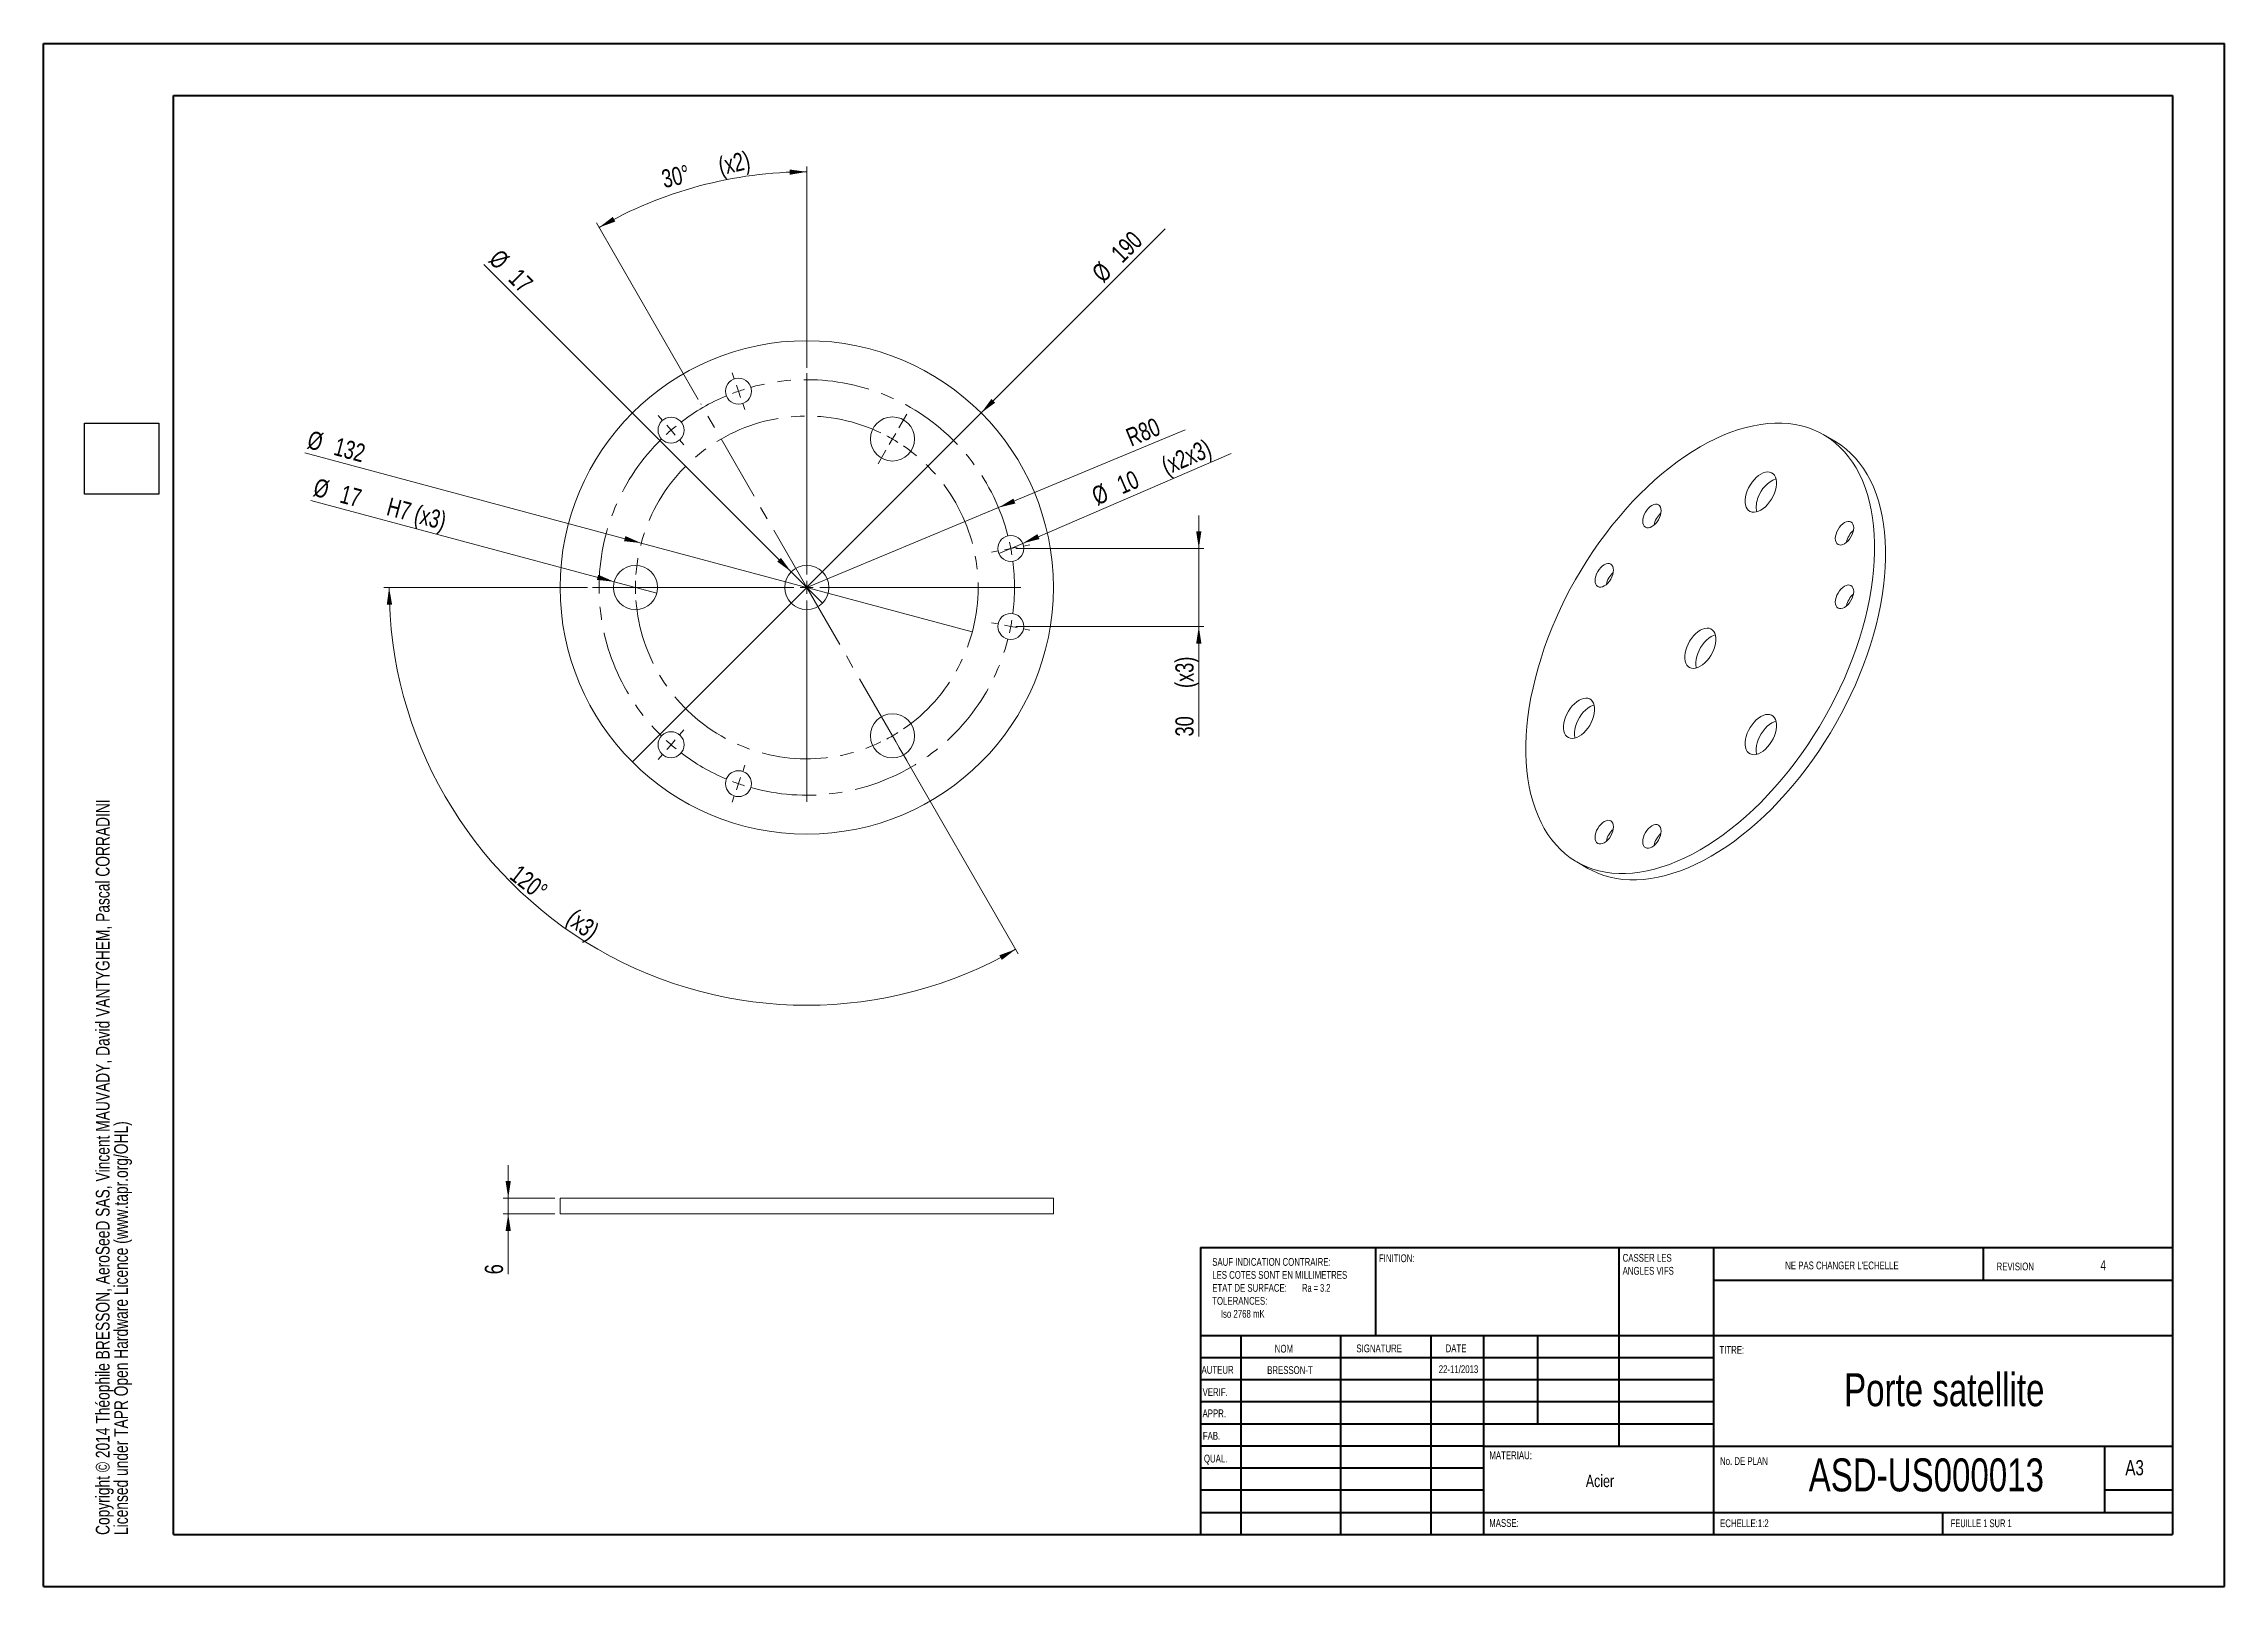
# Model space of a CAD drawing. Header units: millimetres. Extents: x 0 to 420, y 0 to 297.
import ezdxf

# ---------------------------------------------------------------- set-up
doc = ezdxf.new("R2010")
doc.units = ezdxf.units.MM
doc.linetypes.add('CENTERX2', pattern=[20.32, 12.7, -2.54, 2.54, -2.54])
doc.styles.add('SLDTEXTSTYLE0', font='TXT', dxfattribs={"width": 0.75})
doc.styles.add('SLDTEXTSTYLE1', font='TXT', dxfattribs={"width": 0.7})
doc.styles.add('SLDTEXTSTYLE2', font='TXT', dxfattribs={"width": 0.6875})
doc.dimstyles.new('SLDDIMSTYLE0', dxfattribs={"dimtxt": 3.5, "dimasz": 3.302, "dimexe": 0, "dimexo": 0.0625, "dimgap": 0.875, "dimtad": 1, "dimdec": 4, "dimlfac": 2, "dimzin": 12, "dimdsep": 46, "dimtxsty": 'SLDTEXTSTYLE0', "dimsah": 1, "dimcen": 0.09, "dimazin": 3, "dimtfac": 1, "dimtofl": 0, "dimtmove": 0, "dimatfit": 3, "dimfxl": 1, "dimfrac": 2, "dimtolj": 1, "dimtzin": 12, "dimarcsym": 0})
doc.dimstyles.new('SLDDIMSTYLE1', dxfattribs={"dimtxt": 3.5, "dimasz": 3.302, "dimexe": 0, "dimexo": 0.0625, "dimgap": 0.875, "dimtad": 1, "dimlfac": 2, "dimrnd": 1e-09, "dimzin": 12, "dimdsep": 46, "dimtxsty": 'SLDTEXTSTYLE0', "dimsah": 1, "dimcen": 0.09, "dimadec": 0, "dimazin": 3, "dimtfac": 1, "dimtmove": 0, "dimatfit": 0, "dimfxl": 1, "dimfrac": 2, "dimtolj": 1, "dimtzin": 12, "dimarcsym": 0})
doc.dimstyles.new('SLDDIMSTYLE2', dxfattribs={"dimtxt": 3.5, "dimasz": 3.302, "dimexe": 0, "dimexo": 0.0625, "dimgap": 0.875, "dimtad": 1, "dimlfac": 2, "dimrnd": 1e-09, "dimzin": 12, "dimdsep": 46, "dimtxsty": 'SLDTEXTSTYLE0', "dimblk1": 'NONE', "dimsah": 1, "dimcen": 0, "dimadec": 0, "dimazin": 3, "dimtfac": 1, "dimtmove": 0, "dimatfit": 3, "dimldrblk": 'NONE', "dimfxl": 1, "dimfrac": 2, "dimtolj": 1, "dimtzin": 12, "dimarcsym": 0})
doc.dimstyles.new('SLDDIMSTYLE3', dxfattribs={"dimtxt": 3.5, "dimasz": 3.302, "dimexe": 0, "dimexo": 0.0625, "dimgap": 0.875, "dimtad": 1, "dimlfac": 2, "dimrnd": 1e-09, "dimzin": 12, "dimdsep": 46, "dimtxsty": 'SLDTEXTSTYLE0', "dimblk1": 'NONE', "dimsah": 1, "dimcen": 0, "dimadec": 0, "dimazin": 3, "dimtfac": 1, "dimtmove": 0, "dimatfit": 3, "dimldrblk": 'NONE', "dimfxl": 1, "dimfrac": 2, "dimtolj": 1, "dimtzin": 12, "dimarcsym": 0})
doc.dimstyles.new('SLDDIMSTYLE4', dxfattribs={"dimtxt": 3.5, "dimasz": 3.302, "dimexe": 0, "dimexo": 0.0625, "dimgap": 0.875, "dimtad": 1, "dimlfac": 2, "dimrnd": 1e-09, "dimzin": 12, "dimdsep": 46, "dimtxsty": 'SLDTEXTSTYLE0', "dimblk1": 'NONE', "dimsah": 1, "dimcen": 0, "dimadec": 0, "dimazin": 3, "dimtfac": 1, "dimtmove": 0, "dimatfit": 3, "dimldrblk": 'NONE', "dimfxl": 1, "dimfrac": 2, "dimtolj": 1, "dimtzin": 12, "dimarcsym": 0})
doc.dimstyles.new('SLDDIMSTYLE5', dxfattribs={"dimtxt": 3.5, "dimasz": 3.302, "dimexe": 0, "dimexo": 0.0625, "dimgap": 0.875, "dimtad": 1, "dimlfac": 2, "dimrnd": 1e-09, "dimzin": 12, "dimdsep": 46, "dimtxsty": 'SLDTEXTSTYLE0', "dimblk1": 'NONE', "dimsah": 1, "dimcen": 0, "dimadec": 0, "dimazin": 3, "dimtfac": 1, "dimtmove": 0, "dimatfit": 3, "dimldrblk": 'NONE', "dimfxl": 1, "dimfrac": 2, "dimtolj": 1, "dimtzin": 12, "dimarcsym": 0})
doc.dimstyles.new('SLDDIMSTYLE6', dxfattribs={"dimtxt": 3.5, "dimasz": 3.302, "dimexe": 0, "dimexo": 0.0625, "dimgap": 0.875, "dimtad": 1, "dimlfac": 2, "dimrnd": 1e-09, "dimzin": 12, "dimdsep": 46, "dimtxsty": 'SLDTEXTSTYLE0', "dimsah": 1, "dimcen": 0, "dimadec": 0, "dimazin": 3, "dimtfac": 1, "dimtofl": 0, "dimtmove": 0, "dimatfit": 3, "dimfxl": 1, "dimfrac": 2, "dimtolj": 1, "dimtzin": 12, "dimarcsym": 0})
picture_1 = doc.add_image_def('image1.bmp', size_in_pixel=(400, 420))

# ---------------------------------------------------------------- blocks, each defined once
blk = doc.blocks.new('SW_NOTE_0')
at = {"color": 0, "linetype": 'Continuous', "lineweight": 0, "char_height": 2.6458, "attachment_point": 1, "rotation": 90, "style": 'SLDTEXTSTYLE0'}
for s, insert in [('Copyright © 2014 Théophile BRESSON, AeroSeeD SAS, Vincent MAUVADY, David VANTYGHEM, Pascal CORRADINI', (-3.41, 0)), ('Licensed under TAPR Open Hardware Licence (www.tapr.org/OHL)', (0.12, 0))]:
    blk.add_mtext(s, dxfattribs=dict(at, insert=insert))
blk = doc.blocks.new('SW_NOTE_1')
at = {"color": 0, "linetype": 'Continuous', "lineweight": 0, "char_height": 1.5, "attachment_point": 1, "style": 'SLDTEXTSTYLE0'}
for s, insert in [('CASSER LES', (0, 1.93)), ('ANGLES VIFS', (0, -0.57))]:
    blk.add_mtext(s, dxfattribs=dict(at, insert=insert))
blk = doc.blocks.new('SW_NOTE_2')
at = {"color": 0, "linetype": 'Continuous', "lineweight": 0, "char_height": 1.5, "attachment_point": 1}
for s, insert, style in [('SAUF INDICATION CONTRAIRE:', (0, 1.93), 'SLDTEXTSTYLE0'), ('LES COTES SONT EN MILLIMETRES', (0, -0.57), 'SLDTEXTSTYLE0'), ('ETAT DE SURFACE:', (0, -3.07), 'SLDTEXTSTYLE0'), ('Ra = 3.2', (17.33, -3.07), 'SLDTEXTSTYLE2'), ('TOLERANCES:', (0, -5.57), 'SLDTEXTSTYLE0'), ('Iso 2768 mK', (1.66, -8.07), 'SLDTEXTSTYLE0')]:
    blk.add_mtext(s, dxfattribs=dict(at, insert=insert, style=style))
blk = doc.blocks.new('*D4')
at = {"color": 7, "linetype": 'Continuous', "lineweight": 0}
for p, q in [((104.81, 192.52), (65.62, 192.52)), ((164.06, 163.08), (187.78, 121.99))]:
    blk.add_line(p, q, dxfattribs=at)
blk.add_arc((147.06, 192.52), 80.44, 180, 300, dxfattribs=at)
for points in [[(66.62, 192.52), (66.17, 189.21), (67.19, 189.23)], [(187.28, 122.86), (184.14, 121.71), (184.63, 120.82)]]:
    blk.add_solid(points, dxfattribs=at)
at = {"color": 7, "linetype": 'Continuous', "lineweight": 0, "char_height": 3.5, "attachment_point": 1, "rotation": 322.1285, "style": 'SLDTEXTSTYLE0'}
for s, insert in [('120°', (91.75, 139.35, 0.05)), ('(x3)', (102.63, 130.89, 0.05))]:
    blk.add_mtext(s, dxfattribs=dict(at, insert=insert))
blk = doc.blocks.new('*D5')
at = {"color": 7, "linetype": 'Continuous', "lineweight": 0}
for p, q in [((147.06, 234.77), (147.06, 273.54)), ((126.17, 228.71), (106.55, 262.69))]:
    blk.add_line(p, q, dxfattribs=at)
blk.add_arc((147.06, 192.52), 80.02, 90, 120, dxfattribs=at)
for points in [[(147.06, 272.54), (143.75, 272.98), (143.77, 271.97)], [(107.05, 261.82), (110.19, 262.97), (109.7, 263.86)]]:
    blk.add_solid(points, dxfattribs=at)
at = {"color": 7, "linetype": 'Continuous', "lineweight": 0, "char_height": 3.5, "attachment_point": 1, "rotation": 12.8234, "style": 'SLDTEXTSTYLE0'}
for s, insert in [('30°', (118.82, 272.79, 0.05)), ('(x2)', (129.73, 275.27, 0.05))]:
    blk.add_mtext(s, dxfattribs=dict(at, insert=insert))
blk = doc.blocks.new('*D6')
at = {"color": 7, "linetype": 'Continuous', "lineweight": 0}
for p, q in [((222.56, 200.02), (222.56, 206.37)), ((187.35, 200.02), (223.56, 200.02)), ((222.56, 200.02), (222.56, 185.02)), ((187.35, 185.02), (223.56, 185.02)), ((222.56, 185.02), (222.56, 163.83))]:
    blk.add_line(p, q, dxfattribs=at)
for points in [[(222.56, 200.02), (223.06, 203.33), (222.05, 203.33)], [(222.56, 185.02), (222.05, 181.72), (223.06, 181.72)]]:
    blk.add_solid(points, dxfattribs=at)
at = {"color": 7, "linetype": 'Continuous', "lineweight": 0, "char_height": 3.5, "attachment_point": 1, "rotation": 90, "style": 'SLDTEXTSTYLE0'}
for s, insert in [('(x3)', (218.05, 173.16, -1.45)), ('30', (218.05, 163.83, -1.45))]:
    blk.add_mtext(s, dxfattribs=dict(at, insert=insert))
blk = doc.blocks.new('*D8')
at = {"color": 7, "linetype": 'Continuous', "lineweight": 0}
for q in [(228.79, 218.31), (184.05, 199.04)]:
    blk.add_line((188.64, 201.01), q, dxfattribs=at)
blk.add_solid([(188.64, 201.01), (191.88, 201.85), (191.47, 202.79)], dxfattribs=at)
at = {"color": 7, "linetype": 'Continuous', "lineweight": 0, "char_height": 3.5, "attachment_point": 1, "rotation": 23.3134, "style": 'SLDTEXTSTYLE0'}
for s, insert in [('(x2x3)', (214.98, 217.32, -1.45)), ('10', (206.41, 213.63, -1.45)), ('%%c', (201.59, 211.49, -1.45))]:
    blk.add_mtext(s, dxfattribs=dict(at, insert=insert))
blk = doc.blocks.new('_NONE')
blk = doc.blocks.new('*D9')
at = {"color": 7, "linetype": 'Continuous', "lineweight": 0}
for q in [(50.37, 218.43), (178.93, 183.98)]:
    blk.add_line((115.18, 201.07), q, dxfattribs=at)
blk.add_solid([(115.18, 201.07), (112.12, 202.41), (111.86, 201.43)], dxfattribs=at)
at = {"color": 7, "linetype": 'Continuous', "lineweight": 0, "char_height": 3.5, "attachment_point": 1, "rotation": 345, "style": 'SLDTEXTSTYLE0'}
for s, insert in [('%%c', (51.54, 222.79, -1.45)), ('132', (56.65, 221.47, -1.45))]:
    blk.add_mtext(s, dxfattribs=dict(at, insert=insert))
blk = doc.blocks.new('*D10')
at = {"color": 7, "linetype": 'Continuous', "lineweight": 0}
for q in [(51.54, 209.28), (118.16, 191.42)]:
    blk.add_line((109.95, 193.62), q, dxfattribs=at)
blk.add_solid([(109.95, 193.62), (106.89, 194.97), (106.63, 193.99)], dxfattribs=at)
at = {"color": 7, "linetype": 'Continuous', "lineweight": 0, "char_height": 3.5, "attachment_point": 1, "rotation": 345, "style": 'SLDTEXTSTYLE0'}
for s, insert in [('%%c', (52.71, 213.63, -1.45)), ('17', (57.82, 212.31, -1.45)), ('H7 (x3)', (66.83, 209.9, -1.45))]:
    blk.add_mtext(s, dxfattribs=dict(at, insert=insert))
blk = doc.blocks.new('*D11')
at = {"color": 7, "linetype": 'Continuous', "lineweight": 0}
for q in [(84.89, 254.69), (150.06, 189.52)]:
    blk.add_line((144.05, 195.53), q, dxfattribs=at)
blk.add_solid([(144.05, 195.53), (142.08, 198.22), (141.36, 197.51)], dxfattribs=at)
at = {"color": 7, "linetype": 'Continuous', "lineweight": 0, "char_height": 3.5, "attachment_point": 1, "rotation": 315, "style": 'SLDTEXTSTYLE0'}
for s, insert in [('%%c', (88.08, 257.88, -1.45)), ('17', (91.85, 254.19, -1.45))]:
    blk.add_mtext(s, dxfattribs=dict(at, insert=insert))
blk = doc.blocks.new('*D12')
at = {"color": 7, "linetype": 'Continuous', "lineweight": 0}
for q in [(216.07, 261.54), (113.47, 158.94)]:
    blk.add_line((180.64, 226.11), q, dxfattribs=at)
blk.add_solid([(180.64, 226.11), (183.34, 228.09), (182.62, 228.81)], dxfattribs=at)
at = {"color": 7, "linetype": 'Continuous', "lineweight": 0, "char_height": 3.5, "attachment_point": 1, "rotation": 45, "style": 'SLDTEXTSTYLE0'}
for s, insert in [('190', (205.35, 257.27, -1.45)), ('%%c', (201.66, 253.5, -1.45))]:
    blk.add_mtext(s, dxfattribs=dict(at, insert=insert))
blk = doc.blocks.new('*D13')
at = {"color": 7, "linetype": 'Continuous', "lineweight": 0}
for q in [(219.93, 222.84), (147.06, 192.52)]:
    blk.add_line((183.99, 207.89), q, dxfattribs=at)
blk.add_solid([(183.99, 207.89), (187.23, 208.69), (186.84, 209.63)], dxfattribs=at)
at = {"color": 7, "linetype": 'Continuous', "lineweight": 0, "insert": (208.18, 222.84, -1.45), "char_height": 3.5, "attachment_point": 1, "rotation": 22.5887, "style": 'SLDTEXTSTYLE0'}
blk.add_mtext('R80', dxfattribs=at)
blk = doc.blocks.new('SW_CENTERMARKSYMBOL_0')
at = {"color": 0, "linetype": 'Continuous', "lineweight": 0}
for p, q in [((12.17, 9.86), (11.76, 11.04)), ((12.99, 7.5), (12.58, 8.68)), ((26.14, -27.78), (26.14, 10.97)), ((12.99, 7.5), (13.4, 6.32)), ((13.81, 5.14), (14.22, 3.96)), ((-1.63, 1.89), (-2.45, 2.84)), ((0, 0), (-0.82, 0.95)), ((0, 0), (0.82, -0.95)), ((43.89, 0.47), (45.39, 3.07)), ((1.63, -1.89), (2.45, -2.84)), ((41.39, -3.86), (39.89, -6.46)), ((42.64, -1.7), (42.02, -2.78)), ((42.64, -1.7), (43.27, -0.62)), ((62.98, -23.25), (61.75, -23.48)), ((65.43, -22.78), (64.2, -23.01)), ((65.43, -22.78), (66.66, -22.54)), ((67.89, -22.31), (69.11, -22.07)), ((26.14, -30.28), (26.14, -29.03)), ((23.64, -30.28), (-15.11, -30.28)), ((-9.36, -30.28), (-12.36, -30.28)), ((-6.86, -30.28), (-8.11, -30.28)), ((-6.86, -30.28), (-5.61, -30.28)), ((-4.36, -30.28), (-1.36, -30.28)), ((26.14, -30.28), (24.89, -30.28)), ((26.14, -30.28), (26.14, -31.53)), ((26.14, -30.28), (27.39, -30.28)), ((26.14, -32.78), (26.14, -71.53)), ((28.64, -30.28), (67.39, -30.28)), ((62.98, -37.31), (61.75, -37.07)), ((65.43, -37.78), (64.2, -37.54)), ((65.43, -37.78), (66.66, -38.01)), ((67.89, -38.25), (69.11, -38.48)), ((41.39, -56.69), (39.89, -54.09)), ((1.63, -58.66), (2.45, -57.71)), ((42.64, -58.86), (42.02, -57.77)), ((-1.63, -62.45), (-2.45, -63.39)), ((0, -60.55), (-0.82, -61.5)), ((0, -60.55), (0.82, -59.61)), ((42.64, -58.86), (43.27, -59.94)), ((43.89, -61.02), (45.39, -63.62)), ((12.99, -68.05), (13.4, -66.87)), ((13.81, -65.69), (14.22, -64.51)), ((12.17, -70.41), (11.76, -71.59)), ((12.99, -68.05), (12.58, -69.23))]:
    blk.add_line(p, q, dxfattribs=at)
at = {"color": 0, "linetype": 'CENTERX2', "lineweight": 0}
for radius, start, end in [(40, 14.3879, 105.6121), (40, 112.7741, 127.2259), (33, 64.3406, 175.6594), (40, 134.3879, 225.6121), (33, 304.3406, 55.6594), (40, 352.7741, 7.2259), (33, 184.3406, 295.6594), (40, 254.3879, 345.6121), (40, 232.7741, 247.2259)]:
    blk.add_arc((26.14, -30.28), radius, start, end, dxfattribs=at)
at = {"color": 0, "linetype": 'Continuous', "lineweight": 0}
for radius, start, end in [(40, 109.1931, 110.9836), (40, 107.4026, 109.1931), (40, 130.8069, 132.5974), (40, 129.0164, 130.8069), (33, 60, 62.1703), (33, 57.8297, 60), (40, 10.8069, 12.5974), (40, 9.0164, 10.8069), (33, 177.8297, 180), (33, 180, 182.1703), (40, 347.4026, 349.1931), (40, 349.1931, 350.9836), (33, 300, 302.1703), (40, 227.4026, 229.1931), (40, 229.1931, 230.9836), (33, 297.8297, 300), (40, 249.0164, 250.8069), (40, 250.8069, 252.5974)]:
    blk.add_arc((26.14, -30.28), radius, start, end, dxfattribs=at)
blk = doc.blocks.new('*D15')
at = {"color": 7, "linetype": 'Continuous', "lineweight": 0}
for p, q in [((89.56, 74.94), (89.56, 81.29)), ((98.56, 74.94), (88.56, 74.94)), ((98.56, 71.94), (88.56, 71.94)), ((89.56, 74.94), (89.56, 71.94)), ((89.56, 71.94), (89.56, 60.29))]:
    blk.add_line(p, q, dxfattribs=at)
for points in [[(89.56, 74.94), (90.06, 78.24), (89.05, 78.24)], [(89.56, 71.94), (89.05, 68.64), (90.06, 68.64)]]:
    blk.add_solid(points, dxfattribs=at)
at = {"color": 7, "linetype": 'Continuous', "lineweight": 0, "insert": (85.05, 60.29, 0.05), "char_height": 3.5, "attachment_point": 1, "rotation": 90, "style": 'SLDTEXTSTYLE0'}
blk.add_mtext('6', dxfattribs=at)

msp = doc.modelspace()

# ---------------------------------------------------------------- linework, layer by layer
at = {"color": 7, "linetype": 'Continuous', "lineweight": 40}
for p, q in [((0.078844, 0.21478), (0.078844, 297.21478)), ((0.078844, 297.21478), (420.078844, 297.21478)), ((420.078844, 0.21478), (420.078844, 297.21478)), ((25.078844, 10.21478), (25.078844, 287.21478)), ((25.078844, 287.21478), (410.078844, 287.21478)), ((410.078844, 287.21478), (410.078844, 10.21478)), ((222.878844, 65.46478), (410.078844, 65.46478)), ((222.878844, 65.46478), (222.878844, 10.21478)), ((256.678844, 48.46478), (256.678844, 65.46478)), ((303.478844, 65.46478), (303.478844, 27.21478)), ((321.678844, 65.46478), (321.678844, 10.21478)), ((373.678844, 59.08978), (373.678844, 65.46478)), ((410.078844, 59.08978), (321.678844, 59.08978)), ((410.078844, 48.46478), (222.878844, 48.46478)), ((230.678844, 48.46478), (230.678844, 10.21478)), ((249.869796, 48.46478), (249.869796, 10.21478)), ((267.27777, 48.46478), (267.27777, 10.21478)), ((277.478844, 10.21478), (277.478844, 48.46478)), ((287.878844, 31.46478), (287.878844, 48.46478)), ((321.678844, 44.21478), (222.878844, 44.21478)), ((321.678844, 39.96478), (222.878844, 39.96478)), ((321.678844, 35.71478), (222.878844, 35.71478)), ((321.678844, 31.46478), (222.878844, 31.46478)), ((277.478844, 27.21478), (222.878844, 27.21478)), ((277.478844, 27.21478), (410.078844, 27.21478)), ((397.078844, 14.46478), (397.078844, 27.21478)), ((277.478844, 22.964708), (222.878844, 22.964708)), ((277.478844, 18.71478), (222.878844, 18.71478)), ((410.078844, 18.71478), (397.078844, 18.71478)), ((222.878844, 14.46478), (410.078844, 14.46478)), ((365.878844, 10.21478), (365.878844, 14.46478)), ((25.078844, 10.21478), (410.078844, 10.21478)), ((0.078844, 0.21478), (420.078844, 0.21478))]:
    msp.add_line(p, q, dxfattribs=at)
at = {"color": 7, "linetype": 'CENTERX2', "lineweight": 0}
for q in [(126.667463, 227.839967), (163.55687, 163.945639)]:
    msp.add_line((147.05687, 192.524477), q, dxfattribs=at)
at = {"color": 7, "linetype": 'Continuous', "lineweight": 15}
for p, q in [((345.002234, 220.719467), (342.880913, 221.94408)), ((295.384774, 139.669438), (297.506094, 138.444826)), ((99.55687, 74.940657), (99.55687, 71.940657)), ((194.55687, 74.940657), (99.55687, 74.940657)), ((194.55687, 71.940657), (99.55687, 71.940657)), ((194.55687, 71.940657), (194.55687, 74.940657))]:
    msp.add_line(p, q, dxfattribs=at)
at = {"color": 7, "linetype": 'Continuous', "lineweight": 15, "flags": 128}
for points in [[(319.132843, 142.02107), (320.618534, 142.916703), (322.101317, 143.886508), (323.578288, 144.928587), (325.046557, 146.040898), (326.50325, 147.221265), (327.945515, 148.467377), (329.370529, 149.776795), (330.775502, 151.146956), (332.157684, 152.575177), (333.51437, 154.058663), (334.842902, 155.59451), (336.140682, 157.17971), (337.405168, 158.811162), (338.633885, 160.485671), (339.824428, 162.19996), (340.974466, 163.950672), (342.081748, 165.734381), (343.144106, 167.547595), (344.159462, 169.386764), (345.125826, 171.248288), (346.041308, 173.128524), (346.904116, 175.02379), (347.71256, 176.930376), (348.465057, 178.844551), (349.160136, 180.762567), (349.796435, 182.680669), (350.372708, 184.595103), (350.887828, 186.502121), (351.340786, 188.397991), (351.730695, 190.279), (352.056793, 192.141466), (352.31844, 193.981745), (352.515125, 195.796233), (352.646463, 197.581378), (352.712196, 199.333686), (352.712196, 201.049727), (352.646463, 202.726141), (352.515125, 204.359647), (352.31844, 205.947047), (352.056793, 207.485234), (351.730695, 208.971196), (351.340786, 210.402025), (350.887828, 211.77492), (350.372708, 213.087194), (349.796435, 214.336277), (349.160136, 215.519724), (348.465057, 216.635219), (347.71256, 217.680579), (346.904116, 218.653756), (346.041308, 219.552845), (345.125826, 220.376088), (344.159462, 221.121872), (343.144106, 221.788736), (342.081748, 222.375377), (340.974466, 222.880645), (339.824428, 223.303552), (338.633885, 223.643269), (337.405168, 223.899132), (336.140682, 224.070639), (334.842902, 224.157455), (333.51437, 224.159411), (332.157684, 224.076501), (330.775502, 223.908889), (329.370529, 223.656902), (327.945515, 223.321035), (326.50325, 222.901943), (325.046557, 222.400448), (323.578288, 221.817532), (322.101317, 221.154335), (320.618534, 220.412156), (319.132843, 219.592447), (317.647153, 218.696814), (316.16437, 217.727009), (314.687399, 216.684931), (313.21913, 215.572619), (311.762437, 214.392252), (310.320172, 213.14614), (308.895158, 211.836722), (307.490185, 210.466561), (306.108003, 209.03834), (304.751317, 207.554854), (303.422785, 206.019008), (302.125005, 204.433807), (300.860519, 202.802355), (299.631802, 201.127846), (298.441259, 199.413557), (297.291221, 197.662845), (296.183939, 195.879136), (295.121581, 194.065923), (294.106225, 192.226753), (293.139861, 190.365229), (292.224379, 188.484993), (291.361571, 186.589727), (290.553127, 184.683141), (289.80063, 182.768966), (289.105551, 180.85095), (288.469252, 178.932848), (287.892979, 177.018414), (287.377859, 175.111396), (286.924901, 173.215527), (286.534992, 171.334518), (286.208894, 169.472051), (285.947247, 167.631773), (285.750562, 165.817285), (285.619224, 164.03214), (285.553491, 162.279831), (285.553491, 160.563791), (285.619224, 158.887377), (285.750562, 157.253871), (285.947247, 155.66647), (286.208894, 154.128284), (286.534992, 152.642321), (286.924901, 151.211492), (287.377859, 149.838597), (287.892979, 148.526323), (288.469252, 147.27724), (289.105551, 146.093793), (289.80063, 144.978298), (290.553127, 143.932939), (291.361571, 142.959762), (292.224379, 142.060672), (293.139861, 141.237429), (294.106225, 140.491646), (295.121581, 139.824781), (296.183939, 139.23814), (297.291221, 138.732872), (298.441259, 138.309965), (299.631802, 137.970248), (300.860519, 137.714385), (302.125005, 137.542878), (303.422785, 137.456062), (304.751317, 137.454107), (306.108003, 137.537016), (307.490185, 137.704628), (308.895158, 137.956615), (310.320172, 138.292483), (311.762437, 138.711574), (313.21913, 139.213069), (314.687399, 139.795985), (316.16437, 140.459182), (317.647153, 141.201361), (319.132843, 142.02107)], [(321.254164, 140.796458), (322.739855, 141.692091), (324.222637, 142.661896), (325.699608, 143.703974), (327.167878, 144.816286), (328.624571, 145.996653), (330.066836, 147.242765), (331.49185, 148.552183), (332.896823, 149.922344), (334.279005, 151.350565), (335.63569, 152.834051), (336.964223, 154.369897), (338.262002, 155.955098), (339.526488, 157.58655), (340.755205, 159.261059), (341.945748, 160.975348), (343.095786, 162.72606), (344.203068, 164.509769), (345.265427, 166.322983), (346.280782, 168.162152), (347.247146, 170.023676), (348.162629, 171.903912), (349.025436, 173.799178), (349.83388, 175.705764), (350.586378, 177.619939), (351.281456, 179.537955), (351.917755, 181.456057), (352.494028, 183.370491), (353.009148, 185.277509), (353.462106, 187.173378), (353.852015, 189.054387), (354.178113, 190.916854), (354.43976, 192.757133), (354.636445, 194.57162), (354.767783, 196.356766), (354.833516, 198.109074), (354.833516, 199.825114), (354.767783, 201.501529), (354.636445, 203.135035), (354.43976, 204.722435), (354.178113, 206.260621), (353.852015, 207.746584), (353.462106, 209.177413), (353.009148, 210.550308), (352.494028, 211.862582), (351.917755, 213.111665), (351.281456, 214.295112), (350.586378, 215.410607), (349.83388, 216.455967), (349.025436, 217.429144), (348.162629, 218.328233), (347.247146, 219.151476), (346.280782, 219.897259), (345.265427, 220.564124), (345.002234, 220.719467)], [(328.197523, 211.110624), (328.00264, 210.530813), (327.870248, 209.958757), (327.803305, 209.407233), (327.803305, 208.888561), (327.870248, 208.414329), (328.00264, 207.995129), (328.197523, 207.640325), (328.450542, 207.357844), (328.756048, 207.153995), (329.107214, 207.033333), (329.496196, 206.998552), (329.914306, 207.050429), (330.352203, 207.187807), (330.800105, 207.407615), (331.248008, 207.704944), (331.685905, 208.073152), (332.104014, 208.504013), (332.492997, 208.987904), (332.844163, 209.514014), (333.149668, 210.070592), (333.402688, 210.645203), (333.597571, 211.225013), (333.729962, 211.79707), (333.796906, 212.348594), (333.796906, 212.867265), (333.729962, 213.341498), (333.597571, 213.760698), (333.402688, 214.115502), (333.149668, 214.397983), (332.844163, 214.601832), (332.492997, 214.722494), (332.104014, 214.757275), (331.685905, 214.705397), (331.248008, 214.56802), (330.800105, 214.348212), (330.352203, 214.050883), (329.914306, 213.682675), (329.496196, 213.251814), (329.107214, 212.767923), (328.756048, 212.241813), (328.450542, 211.685235), (328.197523, 211.110624)], [(309.834318, 204.243653), (310.179192, 204.481969), (310.510813, 204.789574), (310.816436, 205.154648), (311.084318, 205.563161), (311.304162, 205.999414), (311.467521, 206.446642), (311.568117, 206.887659), (311.602084, 207.305516), (311.568117, 207.684155), (311.467521, 208.009025), (311.304162, 208.267643), (311.084318, 208.450069), (310.816436, 208.549293), (310.510813, 208.561501), (310.179192, 208.486225), (309.834318, 208.326357), (309.489443, 208.088042), (309.157822, 207.780436), (308.852199, 207.415363), (308.584318, 207.00685), (308.364473, 206.570597), (308.201114, 206.123369), (308.100518, 205.682352), (308.066551, 205.264495), (308.100518, 204.885856), (308.201114, 204.560985), (308.364473, 204.302368), (308.584318, 204.119942), (308.852199, 204.020718), (309.157822, 204.00851), (309.489443, 204.083786), (309.834318, 204.243653)], [(346.915482, 200.928038), (347.260356, 201.166354), (347.591977, 201.473959), (347.897601, 201.839033), (348.165482, 202.247546), (348.385326, 202.683799), (348.548686, 203.131027), (348.649282, 203.572044), (348.683249, 203.989901), (348.649282, 204.36854), (348.548686, 204.693411), (348.385326, 204.952028), (348.165482, 205.134454), (347.897601, 205.233678), (347.591977, 205.245886), (347.260356, 205.17061), (346.915482, 205.010743), (346.570608, 204.772427), (346.238987, 204.464822), (345.933363, 204.099748), (345.665482, 203.691235), (345.445637, 203.254982), (345.282278, 202.807754), (345.181682, 202.366737), (345.147715, 201.94888), (345.181682, 201.570241), (345.282278, 201.24537), (345.445637, 200.986753), (345.665482, 200.804327), (345.933363, 200.705103), (346.238987, 200.692895), (346.570608, 200.768171), (346.915482, 200.928038)], [(300.648731, 192.816871), (300.993605, 193.055187), (301.325226, 193.362792), (301.63085, 193.727866), (301.898731, 194.136379), (302.118575, 194.572632), (302.281935, 195.01986), (302.382531, 195.460876), (302.416498, 195.878733), (302.382531, 196.257372), (302.281935, 196.582243), (302.118575, 196.840861), (301.898731, 197.023287), (301.63085, 197.12251), (301.325226, 197.134719), (300.993605, 197.059443), (300.648731, 196.899575), (300.303857, 196.661259), (299.972236, 196.353654), (299.666612, 195.98858), (299.398731, 195.580067), (299.178886, 195.143814), (299.015527, 194.696586), (298.914931, 194.25557), (298.880964, 193.837713), (298.914931, 193.459074), (299.015527, 193.134203), (299.178886, 192.875585), (299.398731, 192.69316), (299.666612, 192.593936), (299.972236, 192.581727), (300.303857, 192.657003), (300.648731, 192.816871)], [(346.915482, 188.679926), (347.260356, 188.918242), (347.591977, 189.225847), (347.897601, 189.590921), (348.165482, 189.999434), (348.385326, 190.435687), (348.548686, 190.882915), (348.649282, 191.323932), (348.683249, 191.741788), (348.649282, 192.120428), (348.548686, 192.445298), (348.385326, 192.703916), (348.165482, 192.886342), (347.897601, 192.985566), (347.591977, 192.997774), (347.260356, 192.922498), (346.915482, 192.76263), (346.570608, 192.524315), (346.238987, 192.216709), (345.933363, 191.851635), (345.665482, 191.443123), (345.445637, 191.00687), (345.282278, 190.559642), (345.181682, 190.118625), (345.147715, 189.700768), (345.181682, 189.322129), (345.282278, 188.997258), (345.445637, 188.738641), (345.665482, 188.556215), (345.933363, 188.456991), (346.238987, 188.444783), (346.570608, 188.520059), (346.915482, 188.679926)], [(319.132843, 177.33646), (319.580746, 177.633789), (320.018643, 178.001997), (320.436753, 178.432858), (320.825735, 178.916749), (321.176901, 179.442859), (321.482406, 179.999437), (321.735426, 180.574049), (321.930309, 181.153859), (322.062701, 181.725915), (322.129644, 182.277439), (322.129644, 182.796111), (322.062701, 183.270343), (321.930309, 183.689543), (321.735426, 184.044347), (321.482406, 184.326828), (321.176901, 184.530677), (320.825735, 184.651339), (320.436753, 184.68612), (320.018643, 184.634243), (319.580746, 184.496865), (319.132843, 184.277057), (318.684941, 183.979728), (318.247044, 183.61152), (317.828934, 183.180659), (317.439952, 182.696768), (317.088786, 182.170658), (316.783281, 181.614081), (316.530261, 181.039469), (316.335378, 180.459659), (316.202986, 179.887602), (316.136043, 179.336078), (316.136043, 178.817407), (316.202986, 178.343174), (316.335378, 177.923974), (316.530261, 177.56917), (316.783281, 177.286689), (317.088786, 177.08284), (317.439952, 176.962178), (317.828934, 176.927397), (318.247044, 176.979275), (318.684941, 177.116652), (319.132843, 177.33646)], [(322.034769, 183.383963), (321.702066, 183.272253), (321.254164, 183.052445), (320.806261, 182.755116), (320.368364, 182.386908), (319.950255, 181.956047), (319.561272, 181.472156), (319.210106, 180.946046), (318.904601, 180.389468), (318.651581, 179.814857), (318.456698, 179.235046), (318.324307, 178.66299), (318.257363, 178.111466), (318.257363, 177.592795), (318.324307, 177.118562), (318.352239, 177.004942)], [(295.79832, 163.865726), (296.246222, 164.163055), (296.684119, 164.531263), (297.102229, 164.962125), (297.491211, 165.446015), (297.842377, 165.972125), (298.147883, 166.528703), (298.400903, 167.103315), (298.595785, 167.683125), (298.728177, 168.255181), (298.79512, 168.806705), (298.79512, 169.325377), (298.728177, 169.799609), (298.595785, 170.21881), (298.400903, 170.573613), (298.147883, 170.856094), (297.842377, 171.059943), (297.491211, 171.180605), (297.102229, 171.215386), (296.684119, 171.163509), (296.246222, 171.026131), (295.79832, 170.806323), (295.350417, 170.508994), (294.91252, 170.140787), (294.494411, 169.709925), (294.105428, 169.226034), (293.754262, 168.699924), (293.448757, 168.143347), (293.195737, 167.568735), (293.000854, 166.988925), (292.868463, 166.416868), (292.801519, 165.865344), (292.801519, 165.346673), (292.868463, 164.87244), (293.000854, 164.45324), (293.195737, 164.098436), (293.448757, 163.815955), (293.754262, 163.612107), (294.105428, 163.491444), (294.494411, 163.456663), (294.91252, 163.508541), (295.350417, 163.645918), (295.79832, 163.865726)], [(298.700245, 169.913229), (298.367542, 169.801519), (297.91964, 169.581711), (297.471738, 169.284382), (297.033841, 168.916174), (296.615731, 168.485313), (296.226748, 168.001422), (295.875582, 167.475312), (295.570077, 166.918734), (295.317057, 166.344123), (295.122175, 165.764313), (294.989783, 165.192256), (294.922839, 164.640732), (294.922839, 164.122061), (294.989783, 163.647828), (295.017715, 163.534209)], [(333.402688, 167.443926), (333.149668, 167.726407), (332.844163, 167.930256), (332.492997, 168.050918), (332.104014, 168.085699), (331.685905, 168.033822), (331.248008, 167.896444), (330.800105, 167.676636), (330.352203, 167.379307), (329.914306, 167.011099), (329.496196, 166.580238), (329.107214, 166.096347), (328.756048, 165.570237), (328.450542, 165.01366), (328.197523, 164.439048), (328.00264, 163.859238), (327.870248, 163.287181), (327.803305, 162.735657), (327.803305, 162.216986), (327.870248, 161.742753), (328.00264, 161.323553), (328.197523, 160.968749), (328.450542, 160.686268), (328.756048, 160.48242), (329.107214, 160.361757), (329.496196, 160.326976), (329.914306, 160.378854), (330.352203, 160.516231), (330.800105, 160.736039), (331.248008, 161.033368), (331.685905, 161.401576), (332.104014, 161.832438), (332.492997, 162.316328), (332.844163, 162.842438), (333.149668, 163.399016), (333.402688, 163.973628), (333.597571, 164.553438), (333.729962, 165.125494), (333.796906, 165.677018), (333.796906, 166.19569), (333.729962, 166.669922), (333.597571, 167.089122), (333.402688, 167.443926)], [(333.702031, 166.783542), (333.369328, 166.671832), (332.921426, 166.452024), (332.473523, 166.154695), (332.035626, 165.786487), (331.617517, 165.355626), (331.228534, 164.871735), (330.877368, 164.345625), (330.571863, 163.789047), (330.318843, 163.214436), (330.12396, 162.634626), (329.991569, 162.062569), (329.924625, 161.511045), (329.924625, 160.992374), (329.991569, 160.518141), (330.019501, 160.404522)], [(300.648731, 143.37264), (300.993605, 143.610956), (301.325226, 143.918561), (301.63085, 144.283635), (301.898731, 144.692148), (302.118575, 145.128401), (302.281935, 145.575629), (302.382531, 146.016645), (302.416498, 146.434502), (302.382531, 146.813142), (302.281935, 147.138012), (302.118575, 147.39663), (301.898731, 147.579056), (301.63085, 147.678279), (301.325226, 147.690488), (300.993605, 147.615212), (300.648731, 147.455344), (300.303857, 147.217029), (299.972236, 146.909423), (299.666612, 146.544349), (299.398731, 146.135836), (299.178886, 145.699583), (299.015527, 145.252355), (298.914931, 144.811339), (298.880964, 144.393482), (298.914931, 144.014843), (299.015527, 143.689972), (299.178886, 143.431355), (299.398731, 143.248929), (299.666612, 143.149705), (299.972236, 143.137496), (300.303857, 143.212772), (300.648731, 143.37264)], [(309.834318, 142.55131), (310.179192, 142.789626), (310.510813, 143.097231), (310.816436, 143.462305), (311.084318, 143.870818), (311.304162, 144.307071), (311.467521, 144.754299), (311.568117, 145.195316), (311.602084, 145.613172), (311.568117, 145.991812), (311.467521, 146.316682), (311.304162, 146.5753), (311.084318, 146.757726), (310.816436, 146.85695), (310.510813, 146.869158), (310.179192, 146.793882), (309.834318, 146.634014), (309.489443, 146.395699), (309.157822, 146.088093), (308.852199, 145.723019), (308.584318, 145.314507), (308.364473, 144.878254), (308.201114, 144.431025), (308.100518, 143.990009), (308.066551, 143.572152), (308.100518, 143.193513), (308.201114, 142.868642), (308.364473, 142.610025), (308.584318, 142.427599), (308.852199, 142.328375), (309.157822, 142.316167), (309.489443, 142.391443), (309.834318, 142.55131)], [(297.506094, 138.444826), (298.30526, 138.013528), (299.412542, 137.50826), (300.56258, 137.085353), (301.753122, 136.745636), (302.981839, 136.489773), (304.246325, 136.318266), (305.544105, 136.23145), (306.872638, 136.229494), (308.229323, 136.312404), (309.611505, 136.480016), (311.016478, 136.732003), (312.441492, 137.067871), (313.883757, 137.486962), (315.34045, 137.988457), (316.808719, 138.571373), (318.285691, 139.23457), (319.768473, 139.976749), (321.254164, 140.796458)]]:
    msp.add_lwpolyline(points, dxfattribs=at)
at = {"color": 7, "linetype": 'Continuous', "lineweight": 15}
for centre, radius in [((147.05687, 192.524477), 47.5), ((133.906769, 230.301121), 2.5), ((120.916388, 222.801121), 2.5), ((163.55687, 221.103315), 4.25), ((186.347455, 200.024477), 2.5), ((114.05687, 192.524477), 4.25), ((147.05687, 192.524477), 4.25), ((186.347455, 185.024477), 2.5), ((163.55687, 163.945639), 4.25), ((120.916388, 162.247833), 2.5), ((133.906769, 154.747833), 2.5)]:
    msp.add_circle(centre, radius, dxfattribs=at)
for centre, radius, start, end in [((335.840894, 208.039639), 5.822555, 111.55173056, 161.51194911), ((314.202596, 203.763252), 4.041912, 130.8941981, 169.11117843), ((334.498114, 208.019889), 4.576978, 155.93834749, 191.89999459), ((351.28376, 200.447637), 4.041912, 130.8941981, 169.11117843), ((305.017009, 192.33647), 4.041912, 130.8941981, 169.11117843), ((351.28376, 188.199525), 4.041912, 130.8941981, 169.11117843), ((305.017009, 142.892239), 4.041912, 130.8941981, 169.11117843), ((314.202596, 142.070909), 4.041912, 130.8941981, 169.11117843)]:
    msp.add_arc(centre, radius, start, end, dxfattribs=at)

# ---------------------------------------------------------------- block references
at = {"color": 7, "linetype": 'Continuous', "lineweight": 0}
for name, p in [('SW_CENTERMARKSYMBOL_0', (120.916388, 222.801121)), ('SW_NOTE_0', (13.549332, 10.108257)), ('SW_NOTE_2', (225.143168, 61.498655)), ('SW_NOTE_1', (304.188059, 62.28427))]:
    msp.add_blockref(name, p, dxfattribs=at)

# ---------------------------------------------------------------- texts
for s, insert, char_height, attachment_point, style in [('FINITION:', (257.250136, 64.134052), 1.5, 1, 'SLDTEXTSTYLE0'), ("NE PAS CHANGER L'ECHELLE", (335.493484, 62.747774), 1.5, 1, 'SLDTEXTSTYLE0'), ('REVISION', (376.206425, 62.549689), 1.5, 1, 'SLDTEXTSTYLE0'), ('4', (396.738597, 62.990095), 1.905, 2, 'SLDTEXTSTYLE0'), ('NOM', (237.201083, 46.716263), 1.5, 1, 'SLDTEXTSTYLE0'), ('SIGNATURE', (252.912431, 46.776537), 1.5, 1, 'SLDTEXTSTYLE0'), ('DATE', (270.093546, 46.79096), 1.5, 1, 'SLDTEXTSTYLE0'), ('TITRE:', (322.835031, 46.493115), 1.5, 1, 'SLDTEXTSTYLE0'), ('AUTEUR', (223.090993, 42.644495), 1.5, 1, 'SLDTEXTSTYLE0'), ('BRESSON-T', (240.113526, 42.598146), 1.4986, 2, 'SLDTEXTSTYLE0'), ('22-11/2013', (272.576272, 42.77388), 1.4986, 2, 'SLDTEXTSTYLE0'), ('VERIF.', (223.289312, 38.369188), 1.5, 1, 'SLDTEXTSTYLE0'), ('Porte satellite', (366.132829, 41.24968), 6.35, 2, 'SLDTEXTSTYLE0'), ('APPR.', (223.280566, 34.279076), 1.5, 1, 'SLDTEXTSTYLE0'), ('FAB.', (223.33403, 29.948485), 1.5, 1, 'SLDTEXTSTYLE0'), ('QUAL.', (223.547886, 25.56443), 1.5, 1, 'SLDTEXTSTYLE0'), ('MATERIAU:', (278.524706, 26.200837), 1.5, 1, 'SLDTEXTSTYLE0'), ('Acier', (299.817781, 21.700346), 2.38125, 2, 'SLDTEXTSTYLE0'), ('No. DE PLAN', (322.95281, 25.083418), 1.5, 1, 'SLDTEXTSTYLE0'), ('ASD-US000013', (362.67838, 24.846519), 6.35, 2, 'SLDTEXTSTYLE0'), ('A3', (400.999828, 24.515225), 2.9104167, 1, 'SLDTEXTSTYLE0'), ('MASSE:', (278.496655, 13.164092), 1.4986, 1, 'SLDTEXTSTYLE0'), ('ECHELLE:1:2', (322.95281, 13.114868), 1.5, 1, 'SLDTEXTSTYLE0'), ('FEUILLE 1 SUR 1', (367.357138, 13.114868), 1.5, 1, 'SLDTEXTSTYLE1')]:
    msp.add_mtext(s, dxfattribs=dict(at, insert=insert, char_height=char_height, attachment_point=attachment_point, style=style))

# ---------------------------------------------------------------- dimensions: what is measured, and where the dimension line sits
for base, line1, line2, text, picture, middle in [((126.347059, 269.814545), ((147.05687, 233.774477), (147.05687, 151.274477)), ((147.05687, 192.524477), (126.667463, 227.839967)), '<> (x2)', '*D5', (129.297448, 270.545332)), ((106.835943, 122.859787), ((105.80687, 192.524477), (188.30687, 192.524477)), ((163.55687, 163.945639), (147.05687, 192.524477)), '<> (x3)', '*D4', (97.674262, 129.024477))]:
    dim = msp.add_angular_dim_2l(base=base, line1=line1, line2=line2, text=text, dimstyle='SLDDIMSTYLE0', dxfattribs=at)
    dim.commit()
    dim.dimension.update_dxf_attribs({"geometry": picture, "text_midpoint": middle, "dimtype": 162})
for p1, p2, dimstyle, picture, middle in [((113.469298, 158.936905), (180.644443, 226.112049), 'SLDDIMSTYLE5', '*D12', (210.490222, 255.957829)), ((150.062074, 189.519273), (144.051667, 195.529681), 'SLDDIMSTYLE5', '*D11', (89.55688, 250.024487)), ((178.932423, 183.983449), (115.181318, 201.065505), 'SLDDIMSTYLE3', '*D9', (57.996858, 216.388048))]:
    dim = msp.add_diameter_dim_2p(p1=p1, p2=p2, dimstyle=dimstyle, dxfattribs=at)
    dim.commit()
    dim.dimension.update_dxf_attribs({"geometry": picture, "text_midpoint": middle, "dimtype": 163})
dim = msp.add_radius_dim(center=(147.05687, 192.524477), mpoint=(183.988306, 207.889017), dimstyle='SLDDIMSTYLE6', dxfattribs=at)
dim.commit()
dim.dimension.update_dxf_attribs({"geometry": '*D13', "text_midpoint": (214.972239, 220.779232), "dimtype": 164})
for p1, p2, text, dimstyle, picture, middle in [((184.051571, 199.035074), (188.643338, 201.01388), '<> (x2x3)', 'SLDDIMSTYLE2', '*D8', (216.188736, 212.884474)), ((118.162055, 191.424496), (109.951686, 193.624458), '<>H7 (x3)', 'SLDDIMSTYLE4', '*D10', (65.917143, 205.423491))]:
    dim = msp.add_diameter_dim_2p(p1=p1, p2=p2, text=text, dimstyle=dimstyle, dxfattribs=at)
    dim.commit()
    dim.dimension.update_dxf_attribs({"geometry": picture, "text_midpoint": middle, "dimtype": 163})
dim = msp.add_linear_dim(base=(222.55687, 185.024477), p1=(186.347455, 200.024477), p2=(186.347455, 185.024477), angle=90, text='<> (x3)', dimstyle='SLDDIMSTYLE1', dxfattribs=at)
dim.commit()
dim.dimension.update_dxf_attribs({"geometry": '*D6', "text_midpoint": (222.55687, 172.623309), "dimtype": 160})
dim = msp.add_linear_dim(base=(89.55687, 71.940657), p1=(99.55687, 74.940657), p2=(99.55687, 71.940657), angle=90, dimstyle='SLDDIMSTYLE1', dxfattribs=at)
dim.commit()
dim.dimension.update_dxf_attribs({"geometry": '*D15', "text_midpoint": (89.55687, 63.004546), "dimtype": 160})

# ---------------------------------------------------------------- pictures from other files: only their frames are drawn
image = msp.add_image(picture_1, insert=(22.280217, 210.468807), size_in_units=(13.649162, 14.33162), rotation=90)
image.dxf.flags = 7

doc.saveas('drawing.dxf')
